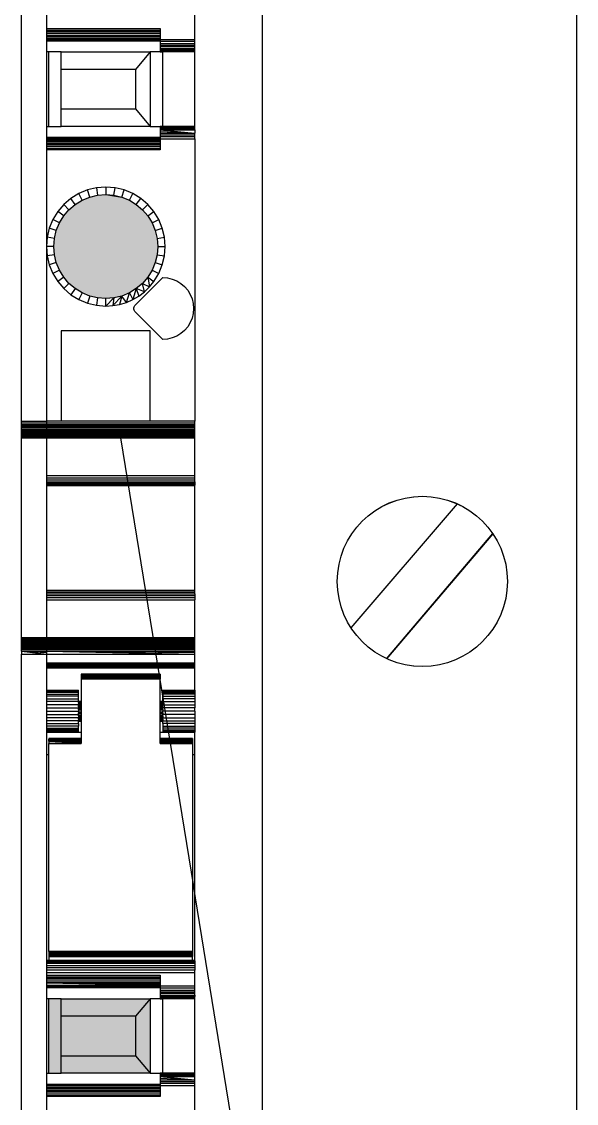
# Model space of a CAD drawing. Header units: inches. Extents: x -38 to 199, y -310 to 64.
# Drawn here: x 47.473 to 48.11, y -47.368 to -46.128 of the extents above; entities that cross this region are included whole.
import ezdxf

# ---------------------------------------------------------------- set-up
doc = ezdxf.new("R2010")
doc.units = ezdxf.units.IN
doc.header["$MEASUREMENT"] = 0
doc.set_wipeout_variables(frame=1)
doc.layers.add('DETAIL$', color=5, linetype='Continuous')
doc.layers.add('PLC', color=7, linetype='Continuous')

# ---------------------------------------------------------------- blocks, each defined once
blk = doc.blocks.new('859-390')
blk.add_wipeout([(-46.298, 0), (-46.298, -6), (45.2, -6), (45.2, 0)])
at = {"true_color": 0xf26722}
h = blk.add_hatch(color=30, dxfattribs=at)
h.dxf.hatch_style = 1
h.paths.add_polyline_path([(14.449, -3.634), (14.621, -3.353), (14.747, -3.049), (14.85, -2.4), (14.824, -2.071), (14.747, -1.751), (14.621, -1.447), (14.449, -1.166), (14.235, -0.915), (13.984, -0.701), (13.703, -0.529), (13.399, -0.403), (13.079, -0.326), (12.75, -0.3), (12.421, -0.326), (12.101, -0.403), (11.797, -0.529), (11.516, -0.701), (11.265, -0.915), (11.051, -1.166), (10.879, -1.447), (10.753, -1.751), (10.676, -2.071), (10.65, -2.4), (10.676, -2.729), (10.753, -3.049), (10.879, -3.353), (11.051, -3.634), (11.265, -3.885), (11.516, -4.099), (11.797, -4.271), (12.101, -4.397), (12.421, -4.474), (12.75, -4.5), (13.079, -4.474), (13.399, -4.397), (13.703, -4.271), (13.984, -4.099), (14.235, -3.885)])
h.paths.add_polyline_path([(-18.3, -0.6), (-19.9, -0.6), (-19.9, -3.6), (-18.3, -3.6)])
h.paths.add_polyline_path([(-18.3, -3.6), (-19.9, -3.6), (-20.6, -4.2), (-17.6, -4.2)])
h.paths.add_polyline_path([(-19.9, -0.6), (-20.6, -0.6), (-20.6, -4.2), (-19.9, -3.6)])
h.paths.add_polyline_path([(-17.6, -0.6), (-18.3, -0.6), (-18.3, -3.6), (-17.6, -4.2)])
h.paths.add_polyline_path([(-17.6, -0.1), (-20.6, -0.1), (-20.6, -0.6), (-19.9, -0.6), (-18.3, -0.6), (-17.6, -0.6)])
for p, q in [((-21.549, 0), (-29.15, 0)), ((-21.549, -4.6), (-21.549, 0)), ((-21.549, 0), (-21.479, 0)), ((-21.479, 0), (-21.479, -4.6)), ((-21.479, 0), (-21.411, 0)), ((-21.411, -4.6), (-21.411, 0)), ((-21.411, 0), (-21.345, 0)), ((-21.345, -4.6), (-21.345, 0)), ((-21.345, 0), (-21.284, 0)), ((-21.284, 0), (-21.284, -4.6)), ((-21.284, 0), (-21.227, 0)), ((-21.227, -4.6), (-21.227, 0)), ((-21.227, 0), (-21.177, 0)), ((-21.177, 0), (-21.177, -4.6)), ((-21.177, 0), (-21.134, 0)), ((-21.134, -4.6), (-21.134, 0)), ((-21.134, 0), (-21.099, 0)), ((-21.099, -4.6), (-21.099, 0)), ((-21.099, 0), (-21.073, 0)), ((-21.073, 0), (-21.073, -4.6)), ((-21.073, 0), (-21.056, 0)), ((-21.056, -4.6), (-21.056, 0)), ((-21.056, 0), (-20.6, 0)), ((-20.6, 0), (-20.6, -0.1)), ((-20.6, 0), (-17.6, 0)), ((-17.6, -0.1), (-17.6, 0)), ((-17.6, 0), (-17.144, 0)), ((-17.144, 0), (-17.144, -4.6)), ((-17.144, 0), (-17.127, 0)), ((-17.127, 0), (-17.127, -4.6)), ((-17.127, 0), (-17.101, 0)), ((-17.101, -4.6), (-17.101, 0)), ((-17.101, 0), (-17.066, 0)), ((-17.066, -4.6), (-16.973, 0)), ((-17.066, -4.6), (-17.066, 0)), ((-17.066, 0), (-16.973, 0)), ((-17.023, -4.6), (-16.973, 0)), ((-16.973, -4.6), (-16.973, 0)), ((-16.973, 0), (-16.916, 0)), ((-16.916, 0), (-16.916, -4.6)), ((-16.916, 0), (-16.855, 0)), ((-16.855, -4.6), (-16.855, 0)), ((-16.855, 0), (-16.789, 0)), ((-16.789, -4.6), (-16.789, 0)), ((-16.789, 0), (-16.721, 0)), ((-16.721, 0), (-16.721, -4.6)), ((-16.721, 0), (-16.651, 0)), ((-16.651, 0), (-16.651, -4.6)), ((-16.651, 0), (-16.55, 0)), ((-16.55, -6), (-16.55, 0)), ((-16.55, 0), (-16.448, 0)), ((-16.448, -6), (-16.448, 0)), ((-16.448, 0), (-16.35, 0)), ((-16.35, -6), (-16.35, 0)), ((-16.35, 0), (-16.26, 0)), ((-16.26, 0), (-16.26, -6)), ((-16.26, 0), (-16.183, 0)), ((-16.183, -6), (-16.183, 0)), ((-16.183, 0), (-16.121, 0)), ((-16.121, -6), (-16.121, 0)), ((-16.078, 0), (-16.121, 0)), ((-16.078, -6), (-16.078, 0)), ((-16.078, 0), (-16.054, 0)), ((-16.054, 0), (-16.054, -6)), ((-16.054, 0), (-16.052, 0)), ((-16.052, -0.1), (-16.052, 0)), ((-16.052, 0), (-7.75, 0)), ((-6.85, 0), (-7.75, 0)), ((-7.75, 0), (-7.75, -0.1)), ((-6.84, 0), (-6.85, 0)), ((-6.85, 0), (-6.85, -1.3)), ((-6.808, 0), (-6.84, 0)), ((-6.84, 0), (-6.84, -1.3)), ((-6.757, 0), (-6.808, 0)), ((-6.808, -1.3), (-6.808, 0)), ((-6.688, 0), (-6.757, 0)), ((-6.757, -1.3), (-6.757, 0)), ((-6.601, 0), (-6.688, 0)), ((-6.688, 0), (-6.688, -1.3)), ((-6.601, -1.3), (-6.601, 0)), ((-6.5, 0), (-6.601, 0)), ((-6.5, 0), (-6.5, -1.3)), ((-6.386, 0), (-6.5, 0)), ((-6.386, -1.3), (-6.386, 0)), ((-6.263, 0), (-6.386, 0)), ((-6.263, -1.3), (-6.263, 0)), ((-6.133, 0), (-6.263, 0)), ((-6.133, 0), (-6.133, -1.3)), ((-6, 0), (-6.133, 0)), ((-6, 0), (-6, -1.3)), ((-6, 0), (-5.867, 0)), ((-5.867, 0), (-5.867, -1.3)), ((-5.737, 0), (-5.867, 0)), ((-5.737, -1.3), (-5.737, 0)), ((-5.614, 0), (-5.737, 0)), ((-5.614, -1.3), (-5.614, 0)), ((-5.5, 0), (-5.614, 0)), ((-5.5, 0), (-5.5, -1.3)), ((-5.399, 0), (-5.5, 0)), ((-5.312, 0), (-5.399, 0)), ((-5.399, -1.3), (-5.399, 0)), ((-5.243, 0), (-5.312, 0)), ((-5.312, 0), (-5.312, -1.3)), ((-5.192, 0), (-5.243, 0)), ((-5.243, -1.3), (-5.243, 0)), ((-5.16, 0), (-5.192, 0)), ((-5.192, -1.3), (-5.192, 0)), ((-5.15, 0), (-5.16, 0)), ((-5.16, 0), (-5.16, -1.3)), ((-4.25, 0), (-5.15, 0)), ((-5.15, 0), (-5.15, -1.3)), ((-4.248, 0), (-4.25, 0)), ((-4.25, 0), (-4.25, -6)), ((-4.24, 0), (-4.248, 0)), ((-4.248, -6), (-4.248, 0)), ((-4.228, 0), (-4.24, 0)), ((-4.24, 0), (-4.24, -6)), ((-4.212, 0), (-4.228, 0)), ((-4.228, 0), (-4.228, -6)), ((-4.191, 0), (-4.212, 0)), ((-4.212, -6), (-4.212, 0)), ((-4.168, 0), (-4.191, 0)), ((-4.191, 0), (-4.191, -6)), ((-4.141, 0), (-4.168, 0)), ((-4.168, -6), (-4.168, 0)), ((-4.112, 0), (-4.141, 0)), ((-4.141, 0), (-4.141, -6)), ((-4.081, 0), (-4.112, 0)), ((-4.112, 0), (-4.112, -6)), ((-4.05, 0), (-4.081, 0)), ((-4.081, -6), (-4.081, 0)), ((-3.7, 0), (-4.05, 0)), ((-4.05, 0), (-4.05, -6)), ((-3.7, 0), (-3.7, -6)), ((-3.573, 0), (-3.7, -6)), ((-3.573, 0), (-3.7, 0)), ((-3.573, 0), (-3.636, -6)), ((-3.513, 0), (-3.573, 0)), ((-3.573, 0), (-3.573, -6)), ((-3.455, 0), (-3.513, 0)), ((-3.513, 0), (-3.513, -6)), ((-3.401, 0), (-3.455, 0)), ((-3.455, 0), (-3.455, -6)), ((-3.352, 0), (-3.401, 0)), ((-3.401, 0), (-3.401, -6)), ((-3.309, 0), (-3.352, 0)), ((-3.352, 0), (-3.352, -6)), ((-3.273, 0), (-3.309, 0)), ((-3.309, 0), (-3.309, -6)), ((-3.243, 0), (-3.273, 0)), ((-3.273, 0), (-3.273, -6)), ((-3.243, 0), (-3.243, -6)), ((-3.221, 0), (-3.243, 0)), ((-3.212, 0), (-3.221, 0)), ((-3.221, 0), (-3.221, -6)), ((-3.2, 0), (-3.212, 0)), ((-3.212, -6), (-3.212, 0)), ((-3.185, 0), (-3.2, 0)), ((-3.2, 0), (-3.2, -6)), ((-3.168, 0), (-3.185, 0)), ((-3.185, -6), (-3.185, 0)), ((-3.149, 0), (-3.168, 0)), ((-3.168, 0), (-3.168, -6)), ((-3.127, 0), (-3.149, 0)), ((-3.149, -6), (-3.149, 0)), ((-3.104, 0), (-3.127, 0)), ((-3.127, 0), (-3.127, -6)), ((-3.08, 0), (-3.104, 0)), ((-3.104, -6), (-3.104, 0)), ((-3.055, 0), (-3.08, 0)), ((-3.08, 0), (-3.08, -6)), ((-3.029, 0), (-3.055, 0)), ((-3.055, -6), (-3.055, 0)), ((-1.51, 0), (-3.029, 0)), ((-3.029, 0), (-3.029, -6)), ((-1.51, 0), (-1.51, -6)), ((-1.42, 0), (-1.51, 0)), ((-1.42, -6), (-1.42, 0)), ((-1.335, 0), (-1.42, 0)), ((-1.335, 0), (-1.335, -6)), ((-1.259, 0), (-1.335, 0)), ((-1.259, 0), (-1.259, -6)), ((-1.196, 0), (-1.259, 0)), ((-1.196, 0), (-1.196, -6)), ((-1.148, 0), (-1.196, 0)), ((-1.148, -6), (-1.148, 0)), ((-1.148, 0), (-1.119, 0)), ((-1.11, 0), (-1.119, 0)), ((-1.119, 0), (-1.119, -6)), ((-1.11, 0), (-1.11, -6)), ((3.11, 0), (-1.11, 0)), ((3.119, 0), (3.11, 0)), ((3.11, 0), (3.11, -6)), ((3.119, 0), (3.119, -6)), ((3.148, 0), (3.119, 0)), ((3.148, -6), (3.148, 0)), ((3.196, 0), (3.148, 0)), ((3.196, 0), (3.196, -6)), ((3.196, 0), (3.259, 0)), ((3.259, 0), (3.259, -6)), ((3.259, 0), (3.335, 0)), ((3.335, 0), (3.335, -6)), ((3.335, 0), (3.42, 0)), ((3.42, 0), (3.42, -6)), ((3.42, 0), (3.51, 0)), ((5.029, 0), (3.51, 0)), ((3.51, 0), (3.51, -6)), ((5.055, 0), (5.029, 0)), ((5.029, 0), (5.029, -6)), ((5.08, 0), (5.055, 0)), ((5.055, -6), (5.055, 0)), ((5.104, 0), (5.08, 0)), ((5.08, 0), (5.08, -6)), ((5.127, 0), (5.104, 0)), ((5.104, -6), (5.104, 0)), ((5.149, 0), (5.127, 0)), ((5.127, 0), (5.127, -6)), ((5.168, 0), (5.149, 0)), ((5.149, -6), (5.149, 0)), ((5.185, 0), (5.168, 0)), ((5.168, 0), (5.168, -6)), ((5.2, 0), (5.185, 0)), ((5.185, -6), (5.185, 0)), ((5.212, 0), (5.2, 0)), ((5.2, 0), (5.2, -6)), ((5.212, -6), (5.212, 0)), ((5.221, 0), (5.212, 0)), ((5.243, 0), (5.221, 0)), ((5.221, 0), (5.221, -6)), ((5.273, 0), (5.243, 0)), ((5.243, 0), (5.243, -6)), ((5.309, 0), (5.273, 0)), ((5.273, 0), (5.273, -6)), ((5.352, 0), (5.309, 0)), ((5.309, 0), (5.309, -6)), ((5.401, 0), (5.352, 0)), ((5.352, 0), (5.352, -6)), ((5.455, 0), (5.401, 0)), ((5.401, 0), (5.401, -6)), ((5.513, 0), (5.455, 0)), ((5.455, 0), (5.455, -6)), ((5.573, 0), (5.513, 0)), ((5.513, 0), (5.513, -6)), ((5.636, 0), (5.573, 0)), ((5.573, 0), (5.573, -6)), ((5.7, 0), (5.636, 0)), ((5.636, 0), (5.636, -6)), ((5.7, -0.6), (5.7, 0)), ((12.75, 0), (5.7, 0)), ((12.75, 0), (12.375, -0.03)), ((13.125, -0.03), (12.75, 0)), ((12.75, -0.3), (12.75, 0)), ((16.651, 0), (12.75, 0)), ((16.721, 0), (16.651, 0)), ((16.651, -4.6), (16.651, 0)), ((16.789, 0), (16.721, 0)), ((16.721, 0), (16.721, -4.6)), ((16.855, 0), (16.789, 0)), ((16.789, -4.6), (16.789, 0)), ((16.916, 0), (16.855, 0)), ((16.855, -4.6), (16.855, 0)), ((16.973, 0), (16.916, 0)), ((16.916, 0), (16.916, -4.6)), ((17.023, 0), (16.973, 0)), ((16.973, -4.6), (16.973, 0)), ((17.066, 0), (17.023, 0)), ((17.023, 0), (17.023, -4.6)), ((17.101, 0), (17.066, 0)), ((17.066, -4.6), (17.066, 0)), ((17.127, 0), (17.101, 0)), ((17.101, -4.6), (17.101, 0)), ((17.144, 0), (17.127, 0)), ((17.127, 0), (17.127, -4.6)), ((17.144, -4.6), (17.144, 0)), ((17.6, 0), (17.144, 0)), ((17.6, 0), (17.6, -0.1)), ((17.6, 0), (20.6, 0)), ((20.6, -0.1), (20.6, 0)), ((21.056, 0), (20.6, 0)), ((21.073, 0), (21.056, 0)), ((21.056, 0), (21.056, -4.6)), ((21.099, 0), (21.073, 0)), ((21.073, 0), (21.073, -4.6)), ((21.134, 0), (21.099, 0)), ((21.099, -4.6), (21.099, 0)), ((21.177, 0), (21.134, 0)), ((21.134, -4.6), (21.134, 0)), ((21.227, 0), (21.177, 0)), ((21.177, 0), (21.177, -4.6)), ((21.284, 0), (21.227, 0)), ((21.227, -4.6), (21.227, 0)), ((21.345, 0), (21.284, 0)), ((21.284, 0), (21.284, -4.6)), ((21.411, 0), (21.345, 0)), ((21.345, -4.6), (21.345, 0)), ((21.479, 0), (21.411, 0)), ((21.411, -4.6), (21.411, 0)), ((21.549, 0), (21.479, 0)), ((21.479, 0), (21.479, -4.6)), ((21.549, 0), (21.549, -4.6)), ((29.15, 0), (21.549, 0)), ((-20.6, -0.1), (-20.6, -0.6)), ((-20.6, -0.1), (-17.6, -0.1)), ((-17.6, -0.6), (-17.6, -0.1)), ((-15.9, -0.1), (-16.052, -0.1)), ((-16.052, -5.9), (-16.052, -0.1)), ((-15.898, -0.1), (-15.9, -0.1)), ((-15.9, -5.9), (-15.9, -0.1)), ((-15.89, -0.1), (-15.898, -0.1)), ((-15.898, -0.1), (-15.898, -5.9)), ((-15.878, -0.1), (-15.89, -0.1)), ((-15.89, -5.9), (-15.89, -0.1)), ((-15.862, -0.1), (-15.878, -0.1)), ((-15.878, -5.9), (-15.878, -0.1)), ((-15.841, -0.1), (-15.862, -0.1)), ((-15.862, -0.1), (-15.862, -5.9)), ((-15.818, -0.1), (-15.841, -0.1)), ((-15.841, -5.9), (-15.841, -0.1)), ((-15.791, -0.1), (-15.818, -0.1)), ((-15.818, -0.1), (-15.818, -5.9)), ((-15.762, -0.1), (-15.791, -0.1)), ((-15.791, -5.9), (-15.791, -0.1)), ((-15.731, -0.1), (-15.762, -0.1)), ((-15.762, -5.9), (-15.762, -0.1)), ((-15.7, -0.1), (-15.731, -0.1)), ((-15.731, -0.1), (-15.731, -5.9)), ((-15.7, -5.9), (-15.7, -0.1)), ((-15.7, -0.1), (-7.75, -0.1)), ((-7.75, -0.1), (-7.3, -0.1)), ((-7.3, -0.1), (-7.3, -1.4)), ((-7.3, -1.4), (-7.238, -0.1)), ((-7.238, -0.1), (-7.3, -0.1)), ((-7.269, -1.4), (-7.238, -0.1)), ((-7.209, -0.1), (-7.238, -0.1)), ((-7.238, -1.4), (-7.238, -0.1)), ((-7.209, -1.4), (-7.159, -0.1)), ((-7.209, -1.4), (-7.209, -0.1)), ((-7.209, -0.1), (-7.159, -0.1)), ((-7.182, -1.4), (-7.159, -0.1)), ((-7.159, -1.4), (-7.122, -0.1)), ((-7.159, -1.4), (-7.159, -0.1)), ((-7.159, -0.1), (-7.122, -0.1)), ((-7.138, -1.4), (-7.122, -0.1)), ((-7.11, -0.1), (-7.122, -0.1)), ((-7.122, -1.4), (-7.122, -0.1)), ((-7.102, -0.1), (-7.11, -0.1)), ((-7.11, -1.4), (-7.11, -0.1)), ((-7.1, -0.1), (-7.102, -0.1)), ((-7.102, -0.1), (-7.102, -1.4)), ((-7.1, -1.4), (-7.1, -0.1)), ((11.66, -0.262), (11.339, -0.458)), ((12.008, -0.117), (11.66, -0.262)), ((11.797, -0.529), (11.66, -0.262)), ((11.797, -0.529), (12.101, -0.403)), ((12.375, -0.03), (12.008, -0.117)), ((12.101, -0.403), (12.008, -0.117)), ((12.101, -0.403), (12.421, -0.326)), ((12.421, -0.326), (12.375, -0.03)), ((12.421, -0.326), (12.75, -0.3)), ((12.75, -0.3), (13.079, -0.326)), ((13.079, -0.326), (13.125, -0.03)), ((13.079, -0.326), (13.399, -0.403)), ((13.492, -0.117), (13.125, -0.03)), ((13.399, -0.403), (13.492, -0.117)), ((13.399, -0.403), (13.703, -0.529)), ((13.84, -0.262), (13.492, -0.117)), ((13.703, -0.529), (13.84, -0.262)), ((14.161, -0.458), (13.84, -0.262)), ((17.6, -0.1), (17.6, -0.6)), ((17.6, -0.1), (20.6, -0.1)), ((20.6, -0.6), (20.6, -0.1)), ((-20.6, -4.2), (-20.6, -0.6)), ((-20.6, -0.6), (-19.9, -0.6)), ((-19.9, -0.6), (-19.9, -3.6)), ((-19.9, -0.6), (-18.3, -0.6)), ((-18.3, -0.6), (-17.6, -0.6)), ((-18.3, -3.6), (-18.3, -0.6)), ((-17.6, -0.6), (-17.6, -4.2)), ((9.35, -0.6), (5.7, -0.6)), ((5.7, -4.2), (5.7, -0.6)), ((9.35, -4.2), (9.35, -0.6)), ((11.053, -0.703), (10.808, -0.989)), ((11.339, -0.458), (11.053, -0.703)), ((11.265, -0.915), (11.053, -0.703)), ((11.265, -0.915), (11.516, -0.701)), ((11.516, -0.701), (11.339, -0.458)), ((11.516, -0.701), (11.797, -0.529)), ((13.703, -0.529), (13.984, -0.701)), ((13.984, -0.701), (14.161, -0.458)), ((13.984, -0.701), (14.235, -0.915)), ((14.447, -0.703), (14.161, -0.458)), ((14.235, -0.915), (14.447, -0.703)), ((14.692, -0.989), (14.447, -0.703)), ((17.6, -4.2), (17.6, -0.6)), ((17.6, -0.6), (18.3, -0.6)), ((18.3, -0.6), (18.3, -3.6)), ((18.3, -0.6), (19.9, -0.6)), ((19.9, -0.6), (20.6, -0.6)), ((19.9, -3.6), (19.9, -0.6)), ((20.6, -0.6), (20.6, -4.2)), ((-6.85, -1.3), (-6.85, -1.4)), ((-6.85, -1.3), (-6.84, -1.3)), ((-6.84, -1.3), (-6.808, -1.3)), ((-6.808, -1.3), (-6.757, -1.3)), ((-6.757, -1.3), (-6.688, -1.3)), ((-6.688, -1.3), (-6.601, -1.3)), ((-6.5, -1.3), (-6.601, -1.3)), ((-6.5, -1.3), (-6.4, -1.3)), ((-6.4, -1.3), (-6.4, -1.4)), ((-6.395, -1.3), (-6.4, -1.3)), ((-6.395, -1.4), (-6.395, -1.3)), ((-6.395, -1.3), (-6.386, -1.3)), ((-6.386, -1.3), (-6.38, -1.3)), ((-6.38, -1.4), (-6.38, -1.3)), ((-6.38, -1.3), (-6.356, -1.3)), ((-6.356, -1.4), (-6.356, -1.3)), ((-6.324, -1.3), (-6.356, -1.3)), ((-6.324, -1.4), (-6.324, -1.3)), ((-6.324, -1.3), (-6.283, -1.3)), ((-6.283, -1.4), (-6.283, -1.3)), ((-6.263, -1.3), (-6.283, -1.3)), ((-6.263, -1.3), (-6.235, -1.3)), ((-6.235, -1.4), (-6.235, -1.3)), ((-6.182, -1.3), (-6.235, -1.3)), ((-6.182, -1.4), (-6.182, -1.3)), ((-6.182, -1.3), (-6.133, -1.3)), ((-6.133, -1.3), (-6.124, -1.3)), ((-6.124, -1.4), (-6.124, -1.3)), ((-6.124, -1.3), (-6.063, -1.3)), ((-6.063, -1.4), (-6.063, -1.3)), ((-6, -1.3), (-6.063, -1.3)), ((-6, -1.4), (-6, -1.3)), ((-5.937, -1.3), (-6, -1.3)), ((-5.937, -1.4), (-5.937, -1.3)), ((-5.937, -1.3), (-5.876, -1.3)), ((-5.876, -1.4), (-5.876, -1.3)), ((-5.876, -1.3), (-5.867, -1.3)), ((-5.818, -1.3), (-5.867, -1.3)), ((-5.818, -1.4), (-5.818, -1.3)), ((-5.818, -1.3), (-5.765, -1.3)), ((-5.765, -1.4), (-5.765, -1.3)), ((-5.765, -1.3), (-5.737, -1.3)), ((-5.737, -1.3), (-5.717, -1.3)), ((-5.717, -1.4), (-5.717, -1.3)), ((-5.676, -1.3), (-5.717, -1.3)), ((-5.676, -1.4), (-5.676, -1.3)), ((-5.676, -1.3), (-5.644, -1.3)), ((-5.644, -1.4), (-5.644, -1.3)), ((-5.62, -1.3), (-5.644, -1.3)), ((-5.62, -1.4), (-5.62, -1.3)), ((-5.62, -1.3), (-5.614, -1.3)), ((-5.614, -1.3), (-5.605, -1.3)), ((-5.605, -1.4), (-5.605, -1.3)), ((-5.605, -1.3), (-5.6, -1.3)), ((-5.6, -1.3), (-5.6, -1.4)), ((-5.6, -1.3), (-5.5, -1.3)), ((-5.5, -1.3), (-5.399, -1.3)), ((-5.399, -1.3), (-5.312, -1.3)), ((-5.312, -1.3), (-5.243, -1.3)), ((-5.243, -1.3), (-5.192, -1.3)), ((-5.192, -1.3), (-5.16, -1.3)), ((-5.16, -1.3), (-5.15, -1.3)), ((10.808, -0.989), (10.612, -1.31)), ((11.051, -1.166), (10.808, -0.989)), ((10.879, -1.447), (11.051, -1.166)), ((11.051, -1.166), (11.265, -0.915)), ((14.235, -0.915), (14.449, -1.166)), ((14.449, -1.166), (14.692, -0.989)), ((14.449, -1.166), (14.621, -1.447)), ((14.888, -1.31), (14.692, -0.989)), ((-7.269, -1.4), (-7.3, -1.4)), ((-7.238, -1.4), (-7.269, -1.4)), ((-7.209, -1.4), (-7.238, -1.4)), ((-7.182, -1.4), (-7.209, -1.4)), ((-7.159, -1.4), (-7.182, -1.4)), ((-7.138, -1.4), (-7.159, -1.4)), ((-7.122, -1.4), (-7.138, -1.4)), ((-7.11, -1.4), (-7.122, -1.4)), ((-7.102, -1.4), (-7.11, -1.4)), ((-7.1, -1.4), (-7.102, -1.4)), ((-6.85, -1.4), (-7.1, -1.4)), ((-6.4, -1.4), (-6.85, -1.4)), ((-6.395, -1.4), (-6.4, -1.4)), ((-6.38, -1.4), (-6.395, -1.4)), ((-6.356, -1.4), (-6.38, -1.4)), ((-6.324, -1.4), (-6.356, -1.4)), ((-6.283, -1.4), (-6.324, -1.4)), ((-6.235, -1.4), (-6.283, -1.4)), ((-6.182, -1.4), (-6.235, -1.4)), ((-6.124, -1.4), (-6.182, -1.4)), ((-6.063, -1.4), (-6.124, -1.4)), ((-6, -1.4), (-6.063, -1.4)), ((-5.937, -1.4), (-6, -1.4)), ((-5.876, -1.4), (-5.937, -1.4)), ((-5.818, -1.4), (-5.876, -1.4)), ((-5.765, -1.4), (-5.818, -1.4)), ((-5.717, -1.4), (-5.765, -1.4)), ((-5.676, -1.4), (-5.717, -1.4)), ((-5.644, -1.4), (-5.676, -1.4)), ((-5.62, -1.4), (-5.644, -1.4)), ((-5.605, -1.4), (-5.62, -1.4)), ((-5.6, -1.4), (-5.605, -1.4)), ((-4.7, -1.4), (-5.6, -1.4)), ((-4.669, -1.4), (-4.7, -1.4)), ((-4.7, -4.6), (-4.7, -1.4)), ((-4.638, -1.4), (-4.669, -1.4)), ((-4.669, -1.4), (-4.669, -4.6)), ((-4.609, -1.4), (-4.638, -1.4)), ((-4.638, -4.6), (-4.638, -1.4)), ((-4.582, -1.4), (-4.609, -1.4)), ((-4.609, -4.6), (-4.609, -1.4)), ((-4.559, -1.4), (-4.582, -1.4)), ((-4.582, -1.4), (-4.582, -4.6)), ((-4.538, -1.4), (-4.559, -1.4)), ((-4.559, -4.6), (-4.559, -1.4)), ((-4.522, -1.4), (-4.538, -1.4)), ((-4.538, -1.4), (-4.538, -4.6)), ((-4.51, -1.4), (-4.522, -1.4)), ((-4.522, -4.6), (-4.522, -1.4)), ((-4.502, -1.4), (-4.51, -1.4)), ((-4.51, -4.6), (-4.51, -1.4)), ((-4.5, -1.4), (-4.502, -1.4)), ((-4.502, -1.4), (-4.502, -4.6)), ((-4.5, -1.4), (-4.5, -4.6)), ((10.467, -1.658), (10.38, -2.025)), ((10.612, -1.31), (10.467, -1.658)), ((10.753, -1.751), (10.467, -1.658)), ((10.879, -1.447), (10.612, -1.31)), ((10.753, -1.751), (10.879, -1.447)), ((14.621, -1.447), (14.888, -1.31)), ((14.621, -1.447), (14.747, -1.751)), ((14.747, -1.751), (15.033, -1.658)), ((15.033, -1.658), (14.888, -1.31)), ((15.12, -2.025), (15.033, -1.658)), ((10.38, -2.025), (10.35, -2.4)), ((10.676, -2.071), (10.38, -2.025)), ((10.65, -2.4), (10.676, -2.071)), ((10.676, -2.071), (10.753, -1.751)), ((14.747, -1.751), (14.824, -2.071)), ((15.12, -2.025), (14.824, -2.071)), ((14.824, -2.071), (14.85, -2.4)), ((15.15, -2.4), (15.12, -2.025)), ((10.35, -2.4), (10.367, -2.682)), ((10.35, -2.4), (10.65, -2.4)), ((10.676, -2.729), (10.35, -2.4)), ((10.676, -2.729), (10.65, -2.4)), ((14.85, -2.4), (14.747, -3.049)), ((14.85, -2.4), (14.824, -2.729)), ((15.15, -2.4), (14.85, -2.4)), ((15.12, -2.775), (15.15, -2.4)), ((10.367, -2.682), (10.416, -2.96)), ((10.676, -2.729), (10.367, -2.682)), ((10.367, -2.682), (10.753, -3.049)), ((10.416, -2.96), (10.498, -3.231)), ((10.753, -3.049), (10.416, -2.96)), ((10.498, -3.231), (10.753, -3.049)), ((10.753, -3.049), (10.676, -2.729)), ((10.879, -3.353), (10.753, -3.049)), ((14.747, -3.049), (14.621, -3.353)), ((14.824, -2.729), (14.747, -3.049)), ((14.747, -3.049), (15.033, -3.142)), ((14.824, -2.729), (15.12, -2.775)), ((15.033, -3.142), (15.12, -2.775)), ((10.498, -3.231), (10.612, -3.49)), ((10.498, -3.231), (10.879, -3.353)), ((10.879, -3.353), (10.612, -3.49)), ((10.612, -3.49), (10.754, -3.733)), ((11.051, -3.634), (10.612, -3.49)), ((11.051, -3.634), (10.879, -3.353)), ((14.621, -3.353), (14.449, -3.634)), ((14.621, -3.353), (14.888, -3.49)), ((14.692, -3.811), (14.888, -3.49)), ((14.888, -3.49), (15.033, -3.142)), ((-19.9, -3.6), (-20.6, -4.2)), ((-18.3, -3.6), (-19.9, -3.6)), ((-17.6, -4.2), (-18.3, -3.6)), ((9, -4.7), (10.109, -3.591)), ((10.109, -3.591), (10.132, -3.571)), ((10.132, -3.571), (10.159, -3.555)), ((10.159, -3.555), (10.188, -3.543)), ((10.188, -3.543), (10.219, -3.535)), ((10.219, -3.535), (10.25, -3.533)), ((10.25, -3.533), (10.281, -3.535)), ((10.281, -3.535), (10.312, -3.543)), ((10.312, -3.543), (10.341, -3.555)), ((10.341, -3.555), (10.368, -3.571)), ((10.368, -3.571), (10.391, -3.591)), ((10.391, -3.591), (11.5, -4.7)), ((11.051, -3.634), (10.754, -3.733)), ((10.754, -3.733), (10.925, -3.959)), ((10.925, -3.959), (11.051, -3.634)), ((10.925, -3.959), (11.265, -3.885)), ((11.265, -3.885), (11.051, -3.634)), ((11.265, -3.885), (11.121, -4.162)), ((11.516, -4.099), (11.265, -3.885)), ((14.235, -3.885), (13.984, -4.099)), ((14.449, -3.634), (14.235, -3.885)), ((14.235, -3.885), (14.447, -4.097)), ((14.447, -4.097), (14.692, -3.811)), ((14.449, -3.634), (14.692, -3.811)), ((18.3, -3.6), (17.6, -4.2)), ((19.9, -3.6), (18.3, -3.6)), ((20.6, -4.2), (19.9, -3.6)), ((-17.6, -4.2), (-20.6, -4.2)), ((-20.6, -4.2), (-20.6, -4.6)), ((-17.6, -4.6), (-17.6, -4.2)), ((5.7, -4.2), (9.35, -4.2)), ((5.7, -6), (5.7, -4.2)), ((10.925, -3.959), (11.121, -4.162)), ((11.516, -4.099), (11.121, -4.162)), ((11.121, -4.162), (11.339, -4.342)), ((11.516, -4.099), (11.339, -4.342)), ((11.339, -4.342), (11.66, -4.538)), ((11.797, -4.271), (11.516, -4.099)), ((11.797, -4.271), (11.66, -4.538)), ((12.101, -4.397), (11.797, -4.271)), ((13.703, -4.271), (13.399, -4.397)), ((13.984, -4.099), (13.703, -4.271)), ((13.703, -4.271), (13.84, -4.538)), ((13.84, -4.538), (14.161, -4.342)), ((13.984, -4.099), (14.161, -4.342)), ((14.161, -4.342), (14.447, -4.097)), ((20.6, -4.2), (17.6, -4.2)), ((17.6, -4.2), (17.6, -4.6)), ((20.6, -4.6), (20.6, -4.2)), ((-21.479, -4.6), (-21.549, -4.6)), ((-21.411, -4.6), (-21.479, -4.6)), ((-21.345, -4.6), (-21.411, -4.6)), ((-21.284, -4.6), (-21.345, -4.6)), ((-21.227, -4.6), (-21.284, -4.6)), ((-21.177, -4.6), (-21.227, -4.6)), ((-21.134, -4.6), (-21.177, -4.6)), ((-21.1, -4.6), (-21.134, -4.6)), ((-21.1, -4.6), (-21.1, -6)), ((-21.099, -4.6), (-21.1, -4.6)), ((-21.073, -4.6), (-21.099, -4.6)), ((-21.056, -4.6), (-21.073, -4.6)), ((-21.022, -4.6), (-21.056, -4.6)), ((-20.945, -4.6), (-21.022, -4.6)), ((-21.022, -6), (-21.022, -4.6)), ((-20.873, -4.6), (-20.945, -4.6)), ((-20.945, -4.6), (-20.945, -6)), ((-20.806, -4.6), (-20.873, -4.6)), ((-20.873, -4.6), (-20.873, -6)), ((-20.806, -4.6), (-20.873, -6)), ((-20.746, -4.6), (-20.873, -6)), ((-20.746, -4.6), (-20.806, -4.6)), ((-20.695, -4.6), (-20.746, -4.6)), ((-20.746, -4.6), (-20.746, -6)), ((-20.654, -4.6), (-20.695, -4.6)), ((-20.695, -6), (-20.695, -4.6)), ((-20.624, -4.6), (-20.654, -4.6)), ((-20.654, -4.6), (-20.654, -6)), ((-20.606, -4.6), (-20.624, -4.6)), ((-20.624, -4.6), (-20.624, -6)), ((-20.6, -4.6), (-20.606, -4.6)), ((-20.606, -6), (-20.606, -4.6)), ((-20.6, -4.7), (-20.6, -4.6)), ((-20.6, -4.7), (-20.6, -6)), ((-20.6, -4.7), (-17.6, -4.7)), ((-17.594, -4.6), (-17.6, -4.6)), ((-17.6, -4.6), (-17.6, -4.7)), ((-17.6, -6), (-17.6, -4.7)), ((-17.576, -4.6), (-17.594, -4.6)), ((-17.594, -6), (-17.594, -4.6)), ((-17.546, -4.6), (-17.576, -4.6)), ((-17.576, -4.6), (-17.576, -6)), ((-17.505, -4.6), (-17.546, -4.6)), ((-17.546, -4.6), (-17.546, -6)), ((-17.454, -4.6), (-17.505, -4.6)), ((-17.505, -6), (-17.505, -4.6)), ((-17.394, -4.6), (-17.454, -4.6)), ((-17.454, -4.6), (-17.454, -6)), ((-17.327, -4.6), (-17.394, -4.6)), ((-17.394, -6), (-17.394, -4.6)), ((-17.255, -4.6), (-17.327, -4.6)), ((-17.327, -4.6), (-17.327, -6)), ((-17.178, -4.6), (-17.255, -4.6)), ((-17.255, -4.6), (-17.255, -6)), ((-17.178, -6), (-17.178, -4.6)), ((-17.144, -4.6), (-17.178, -4.6)), ((-17.127, -4.6), (-17.144, -4.6)), ((-17.101, -4.6), (-17.127, -4.6)), ((-17.1, -4.6), (-17.101, -4.6)), ((-17.1, -6), (-17.1, -4.6)), ((-17.066, -4.6), (-17.1, -4.6)), ((-17.023, -4.6), (-17.066, -4.6)), ((-16.973, -4.6), (-17.023, -4.6)), ((-16.916, -4.6), (-16.973, -4.6)), ((-16.855, -4.6), (-16.916, -4.6)), ((-16.789, -4.6), (-16.855, -4.6)), ((-16.721, -4.6), (-16.789, -4.6)), ((-16.651, -4.6), (-16.721, -4.6)), ((-7.3, -4.6), (-7.3, -5.9)), ((-7.3, -4.6), (-7.269, -4.6)), ((-7.269, -5.9), (-7.269, -4.6)), ((-7.269, -4.6), (-7.238, -4.6)), ((-7.238, -4.6), (-7.238, -5.9)), ((-7.238, -4.6), (-7.209, -4.6)), ((-7.209, -4.6), (-7.209, -5.9)), ((-7.209, -4.6), (-7.182, -4.6)), ((-7.182, -5.9), (-7.182, -4.6)), ((-7.182, -4.6), (-7.159, -4.6)), ((-7.159, -4.6), (-7.159, -5.9)), ((-7.159, -4.6), (-7.138, -4.6)), ((-7.138, -5.9), (-7.138, -4.6)), ((-7.138, -4.6), (-7.122, -4.6)), ((-7.122, -4.6), (-7.122, -5.9)), ((-7.122, -4.6), (-7.11, -4.6)), ((-7.11, -4.6), (-7.11, -5.9)), ((-7.11, -4.6), (-7.102, -4.6)), ((-7.102, -5.9), (-7.102, -4.6)), ((-7.102, -4.6), (-7.1, -4.6)), ((-7.1, -4.6), (-7.1, -5.9)), ((-7.1, -4.6), (-6.85, -4.6)), ((-6.85, -4.6), (-6.85, -4.7)), ((-6.85, -4.6), (-6.4, -4.6)), ((-6.84, -4.7), (-6.85, -4.7)), ((-6.85, -4.7), (-6.85, -6)), ((-6.808, -4.7), (-6.84, -4.7)), ((-6.84, -6), (-6.84, -4.7)), ((-6.757, -4.7), (-6.808, -4.7)), ((-6.808, -4.7), (-6.808, -6)), ((-6.688, -4.7), (-6.757, -4.7)), ((-6.757, -4.7), (-6.757, -6)), ((-6.601, -4.7), (-6.688, -4.7)), ((-6.688, -6), (-6.688, -4.7)), ((-6.601, -4.7), (-6.601, -6)), ((-6.5, -4.7), (-6.601, -4.7)), ((-6.5, -6), (-6.5, -4.7)), ((-6.5, -4.7), (-6.4, -4.7)), ((-6.4, -4.6), (-6.4, -4.7)), ((-6.4, -4.6), (-6.395, -4.6)), ((-6.4, -4.7), (-6.395, -4.7)), ((-6.395, -4.7), (-6.395, -4.6)), ((-6.395, -4.6), (-6.38, -4.6)), ((-6.395, -4.7), (-6.386, -4.7)), ((-6.386, -4.7), (-6.386, -6)), ((-6.38, -4.7), (-6.386, -4.7)), ((-6.38, -4.7), (-6.38, -4.6)), ((-6.38, -4.6), (-6.356, -4.6)), ((-6.356, -4.7), (-6.38, -4.7)), ((-6.356, -4.7), (-6.356, -4.6)), ((-6.356, -4.6), (-6.324, -4.6)), ((-6.324, -4.7), (-6.356, -4.7)), ((-6.324, -4.7), (-6.324, -4.6)), ((-6.324, -4.6), (-6.283, -4.6)), ((-6.324, -4.7), (-6.283, -4.7)), ((-6.283, -4.7), (-6.283, -4.6)), ((-6.283, -4.6), (-6.235, -4.6)), ((-6.283, -4.7), (-6.263, -4.7)), ((-6.263, -4.7), (-6.263, -6)), ((-6.235, -4.7), (-6.263, -4.7)), ((-6.235, -4.7), (-6.235, -4.6)), ((-6.235, -4.6), (-6.182, -4.6)), ((-6.182, -4.7), (-6.235, -4.7)), ((-6.182, -4.7), (-6.182, -4.6)), ((-6.182, -4.6), (-6.124, -4.6)), ((-6.182, -4.7), (-6.133, -4.7)), ((-6.133, -6), (-6.133, -4.7)), ((-6.124, -4.7), (-6.133, -4.7)), ((-6.124, -4.7), (-6.124, -4.6)), ((-6.124, -4.6), (-6.063, -4.6)), ((-6.063, -4.7), (-6.124, -4.7)), ((-6.063, -4.7), (-6.063, -4.6)), ((-6.063, -4.6), (-6, -4.6)), ((-6.063, -4.7), (-6, -4.7)), ((-6, -4.7), (-6, -4.6)), ((-6, -4.6), (-5.937, -4.6)), ((-6, -6), (-6, -4.7)), ((-5.937, -4.7), (-6, -4.7)), ((-5.937, -4.6), (-5.876, -4.6)), ((-5.937, -4.7), (-5.937, -4.6)), ((-5.937, -4.7), (-5.876, -4.7)), ((-5.876, -4.7), (-5.876, -4.6)), ((-5.876, -4.6), (-5.818, -4.6)), ((-5.876, -4.7), (-5.867, -4.7)), ((-5.867, -6), (-5.867, -4.7)), ((-5.867, -4.7), (-5.818, -4.7)), ((-5.818, -4.7), (-5.818, -4.6)), ((-5.818, -4.6), (-5.765, -4.6)), ((-5.818, -4.7), (-5.765, -4.7)), ((-5.765, -4.7), (-5.765, -4.6)), ((-5.765, -4.6), (-5.717, -4.6)), ((-5.765, -4.7), (-5.737, -4.7)), ((-5.737, -4.7), (-5.737, -6)), ((-5.717, -4.7), (-5.737, -4.7)), ((-5.717, -4.7), (-5.717, -4.6)), ((-5.717, -4.6), (-5.676, -4.6)), ((-5.676, -4.7), (-5.717, -4.7)), ((-5.676, -4.7), (-5.676, -4.6)), ((-5.676, -4.6), (-5.644, -4.6)), ((-5.676, -4.7), (-5.644, -4.7)), ((-5.644, -4.6), (-5.62, -4.6)), ((-5.644, -4.7), (-5.644, -4.6)), ((-5.644, -4.7), (-5.62, -4.7)), ((-5.62, -4.7), (-5.62, -4.6)), ((-5.62, -4.6), (-5.605, -4.6)), ((-5.62, -4.7), (-5.614, -4.7)), ((-5.614, -4.7), (-5.614, -6)), ((-5.605, -4.7), (-5.614, -4.7)), ((-5.605, -4.6), (-5.605, -4.7)), ((-5.605, -4.6), (-5.6, -4.6)), ((-5.6, -4.7), (-5.605, -4.7)), ((-5.6, -4.6), (-5.6, -4.7)), ((-5.6, -4.6), (-4.7, -4.6)), ((-5.6, -4.7), (-5.5, -4.7)), ((-5.5, -6), (-5.5, -4.7)), ((-5.5, -4.7), (-5.399, -4.7)), ((-5.312, -4.7), (-5.399, -4.7)), ((-5.399, -4.7), (-5.399, -6)), ((-5.243, -4.7), (-5.312, -4.7)), ((-5.312, -6), (-5.312, -4.7)), ((-5.192, -4.7), (-5.243, -4.7)), ((-5.243, -4.7), (-5.243, -6)), ((-5.16, -4.7), (-5.192, -4.7)), ((-5.192, -4.7), (-5.192, -6)), ((-5.15, -4.7), (-5.16, -4.7)), ((-5.16, -6), (-5.16, -4.7)), ((-5.15, -4.7), (-5.15, -6)), ((-4.669, -4.6), (-4.7, -4.6)), ((-4.638, -4.6), (-4.669, -4.6)), ((-4.609, -4.6), (-4.638, -4.6)), ((-4.582, -4.6), (-4.609, -4.6)), ((-4.559, -4.6), (-4.582, -4.6)), ((-4.538, -4.6), (-4.559, -4.6)), ((-4.522, -4.6), (-4.538, -4.6)), ((-4.51, -4.6), (-4.522, -4.6)), ((-4.502, -4.6), (-4.51, -4.6)), ((-4.5, -4.6), (-4.502, -4.6)), ((9.015, -4.896), (9, -4.7)), ((11.5, -4.7), (11.485, -4.896)), ((11.66, -4.538), (12.008, -4.683)), ((12.101, -4.397), (12.008, -4.683)), ((12.008, -4.683), (12.375, -4.77)), ((12.421, -4.474), (12.101, -4.397)), ((12.421, -4.474), (12.375, -4.77)), ((12.375, -4.77), (12.75, -4.8)), ((12.75, -4.5), (12.421, -4.474)), ((13.079, -4.474), (12.75, -4.5)), ((12.75, -4.5), (12.75, -4.8)), ((12.75, -4.8), (13.125, -4.77)), ((13.399, -4.397), (13.079, -4.474)), ((13.079, -4.474), (13.125, -4.77)), ((13.125, -4.77), (13.492, -4.683)), ((13.399, -4.397), (13.492, -4.683)), ((13.492, -4.683), (13.84, -4.538)), ((16.721, -4.6), (16.651, -4.6)), ((16.789, -4.6), (16.721, -4.6)), ((16.855, -4.6), (16.789, -4.6)), ((16.916, -4.6), (16.855, -4.6)), ((16.973, -4.6), (16.916, -4.6)), ((17.023, -4.6), (16.973, -4.6)), ((17.066, -4.6), (17.023, -4.6)), ((17.1, -4.6), (17.066, -4.6)), ((17.1, -4.6), (17.1, -6)), ((17.101, -4.6), (17.1, -4.6)), ((17.127, -4.6), (17.101, -4.6)), ((17.144, -4.6), (17.127, -4.6)), ((17.178, -4.6), (17.144, -4.6)), ((17.255, -4.6), (17.178, -4.6)), ((17.178, -6), (17.178, -4.6)), ((17.327, -4.6), (17.255, -4.6)), ((17.255, -4.6), (17.255, -6)), ((17.394, -4.6), (17.327, -4.6)), ((17.327, -4.6), (17.327, -6)), ((17.394, -4.6), (17.327, -6)), ((17.454, -4.6), (17.327, -6)), ((17.454, -4.6), (17.394, -4.6)), ((17.505, -4.6), (17.454, -4.6)), ((17.454, -4.6), (17.454, -6)), ((17.546, -4.6), (17.505, -4.6)), ((17.505, -6), (17.505, -4.6)), ((17.576, -4.6), (17.546, -4.6)), ((17.546, -4.6), (17.546, -6)), ((17.594, -4.6), (17.576, -4.6)), ((17.576, -4.6), (17.576, -6)), ((17.6, -4.6), (17.594, -4.6)), ((17.594, -6), (17.594, -4.6)), ((17.6, -4.7), (17.6, -4.6)), ((17.6, -4.7), (17.6, -6)), ((17.6, -4.7), (20.6, -4.7)), ((20.606, -4.6), (20.6, -4.6)), ((20.6, -4.6), (20.6, -4.7)), ((20.6, -6), (20.6, -4.7)), ((20.624, -4.6), (20.606, -4.6)), ((20.606, -6), (20.606, -4.6)), ((20.654, -4.6), (20.624, -4.6)), ((20.624, -4.6), (20.624, -6)), ((20.695, -4.6), (20.654, -4.6)), ((20.654, -4.6), (20.654, -6)), ((20.746, -4.6), (20.695, -4.6)), ((20.695, -6), (20.695, -4.6)), ((20.806, -4.6), (20.746, -4.6)), ((20.746, -4.6), (20.746, -6)), ((20.873, -4.6), (20.806, -4.6)), ((20.806, -6), (20.806, -4.6)), ((20.945, -4.6), (20.873, -4.6)), ((20.873, -4.6), (20.873, -6)), ((21.022, -4.6), (20.945, -4.6)), ((20.945, -4.6), (20.945, -6)), ((21.022, -6), (21.022, -4.6)), ((21.056, -4.6), (21.022, -4.6)), ((21.073, -4.6), (21.056, -4.6)), ((21.099, -4.6), (21.073, -4.6)), ((21.1, -4.6), (21.099, -4.6)), ((21.1, -4.6), (21.1, -6)), ((21.134, -4.6), (21.1, -4.6)), ((21.177, -4.6), (21.134, -4.6)), ((21.227, -4.6), (21.177, -4.6)), ((21.284, -4.6), (21.227, -4.6)), ((21.345, -4.6), (21.284, -4.6)), ((21.411, -4.6), (21.345, -4.6)), ((21.479, -4.6), (21.411, -4.6)), ((21.549, -4.6), (21.479, -4.6)), ((9.061, -5.086), (9.015, -4.896)), ((9.136, -5.267), (9.061, -5.086)), ((11.439, -5.086), (11.364, -5.267)), ((11.485, -4.896), (11.439, -5.086)), ((9.239, -5.435), (9.136, -5.267)), ((9.366, -5.584), (9.239, -5.435)), ((9.515, -5.711), (9.366, -5.584)), ((11.134, -5.584), (10.985, -5.711)), ((11.261, -5.435), (11.134, -5.584)), ((11.364, -5.267), (11.261, -5.435)), ((-31.639, -6), (-21.1, -6)), ((-21.1, -6), (-21.022, -6)), ((-21.022, -6), (-20.945, -6)), ((-20.945, -6), (-20.873, -6)), ((-20.873, -6), (-20.746, -6)), ((-20.746, -6), (-20.695, -6)), ((-20.695, -6), (-20.654, -6)), ((-20.654, -6), (-20.624, -6)), ((-20.624, -6), (-20.606, -6)), ((-20.606, -6), (-20.6, -6)), ((-20.6, -6), (-17.6, -6)), ((-17.6, -6), (-17.594, -6)), ((-17.594, -6), (-17.576, -6)), ((-17.576, -6), (-17.546, -6)), ((-17.546, -6), (-17.505, -6)), ((-17.454, -6), (-17.505, -6)), ((-17.454, -6), (-17.394, -6)), ((-17.394, -6), (-17.327, -6)), ((-17.327, -6), (-17.255, -6)), ((-17.255, -6), (-17.178, -6)), ((-17.178, -6), (-17.1, -6)), ((-17.1, -6), (-16.55, -6)), ((-16.55, -6), (-16.448, -6)), ((-16.35, -6), (-16.448, -6)), ((-16.26, -6), (-16.35, -6)), ((-16.183, -6), (-16.26, -6)), ((-16.121, -6), (-16.183, -6)), ((-16.078, -6), (-16.121, -6)), ((-16.078, -6), (-16.054, -6)), ((-16.052, -6), (-16.054, -6)), ((-16.052, -5.9), (-15.9, -5.9)), ((-16.052, -6), (-16.052, -5.9)), ((-16.052, -6), (-7.75, -6)), ((-15.898, -5.9), (-15.9, -5.9)), ((-15.89, -5.9), (-15.898, -5.9)), ((-15.878, -5.9), (-15.89, -5.9)), ((-15.862, -5.9), (-15.878, -5.9)), ((-15.841, -5.9), (-15.862, -5.9)), ((-15.818, -5.9), (-15.841, -5.9)), ((-15.791, -5.9), (-15.818, -5.9)), ((-15.762, -5.9), (-15.791, -5.9)), ((-15.731, -5.9), (-15.762, -5.9)), ((-15.7, -5.9), (-15.731, -5.9)), ((-7.75, -5.9), (-15.7, -5.9)), ((-7.75, -5.9), (-7.75, -6)), ((-7.3, -5.9), (-7.75, -5.9)), ((-7.75, -6), (-6.85, -6)), ((-7.269, -5.9), (-7.3, -5.9)), ((-7.238, -5.9), (-7.269, -5.9)), ((-7.209, -5.9), (-7.238, -5.9)), ((-7.182, -5.9), (-7.209, -5.9)), ((-7.159, -5.9), (-7.182, -5.9)), ((-7.138, -5.9), (-7.159, -5.9)), ((-7.122, -5.9), (-7.138, -5.9)), ((-7.11, -5.9), (-7.122, -5.9)), ((-7.102, -5.9), (-7.11, -5.9)), ((-7.1, -5.9), (-7.102, -5.9)), ((-6.84, -6), (-6.85, -6)), ((-6.808, -6), (-6.84, -6)), ((-6.757, -6), (-6.808, -6)), ((-6.688, -6), (-6.757, -6)), ((-6.601, -6), (-6.688, -6)), ((-6.5, -6), (-6.601, -6)), ((-6.386, -6), (-6.5, -6)), ((-6.263, -6), (-6.386, -6)), ((-6.133, -6), (-6.263, -6)), ((-6, -6), (-6.133, -6)), ((-6, -6), (-5.867, -6)), ((-5.737, -6), (-5.867, -6)), ((-5.614, -6), (-5.737, -6)), ((-5.5, -6), (-5.614, -6)), ((-5.399, -6), (-5.5, -6)), ((-5.312, -6), (-5.399, -6)), ((-5.243, -6), (-5.312, -6)), ((-5.192, -6), (-5.243, -6)), ((-5.16, -6), (-5.192, -6)), ((-5.15, -6), (-5.16, -6)), ((-5.15, -6), (-4.25, -6)), ((-4.25, -6), (-4.248, -6)), ((-4.248, -6), (-4.24, -6)), ((-4.24, -6), (-4.228, -6)), ((-4.228, -6), (-4.212, -6)), ((-4.212, -6), (-4.191, -6)), ((-4.191, -6), (-4.168, -6)), ((-4.168, -6), (-4.141, -6)), ((-4.141, -6), (-4.112, -6)), ((-4.112, -6), (-4.081, -6)), ((-4.081, -6), (-4.05, -6)), ((-4.05, -6), (-3.7, -6)), ((-3.7, -6), (-3.636, -6)), ((-3.636, -6), (-3.573, -6)), ((-3.573, -6), (-3.513, -6)), ((-3.513, -6), (-3.455, -6)), ((-3.455, -6), (-3.401, -6)), ((-3.401, -6), (-3.352, -6)), ((-3.352, -6), (-3.309, -6)), ((-3.309, -6), (-3.273, -6)), ((-3.273, -6), (-3.243, -6)), ((-3.243, -6), (-3.221, -6)), ((-3.221, -6), (-3.212, -6)), ((-3.212, -6), (-3.2, -6)), ((-3.2, -6), (-3.185, -6)), ((-3.185, -6), (-3.168, -6)), ((-3.168, -6), (-3.149, -6)), ((-3.149, -6), (-3.127, -6)), ((-3.127, -6), (-3.104, -6)), ((-3.104, -6), (-3.08, -6)), ((-3.08, -6), (-3.055, -6)), ((-3.055, -6), (-3.029, -6)), ((-3.029, -6), (-1.51, -6)), ((-1.42, -6), (-1.51, -6)), ((-1.335, -6), (-1.42, -6)), ((-1.259, -6), (-1.335, -6)), ((-1.259, -6), (-1.196, -6)), ((-1.196, -6), (-1.148, -6)), ((-1.148, -6), (-1.119, -6)), ((-1.119, -6), (-1.11, -6)), ((-1.11, -6), (3.11, -6)), ((3.11, -6), (3.119, -6)), ((3.148, -6), (3.119, -6)), ((3.196, -6), (3.148, -6)), ((3.259, -6), (3.196, -6)), ((3.259, -6), (3.335, -6)), ((3.335, -6), (3.42, -6)), ((3.42, -6), (3.51, -6)), ((3.51, -6), (5.029, -6)), ((5.029, -6), (5.055, -6)), ((5.055, -6), (5.08, -6)), ((5.08, -6), (5.104, -6)), ((5.104, -6), (5.127, -6)), ((5.127, -6), (5.149, -6)), ((5.149, -6), (5.168, -6)), ((5.168, -6), (5.185, -6)), ((5.185, -6), (5.2, -6)), ((5.2, -6), (5.212, -6)), ((5.212, -6), (5.221, -6)), ((5.221, -6), (5.243, -6)), ((5.243, -6), (5.273, -6)), ((5.273, -6), (5.309, -6)), ((5.309, -6), (5.352, -6)), ((5.352, -6), (5.401, -6)), ((5.401, -6), (5.455, -6)), ((5.455, -6), (5.513, -6)), ((5.513, -6), (5.573, -6)), ((5.573, -6), (5.636, -6)), ((5.636, -6), (5.7, -6)), ((17.1, -6), (5.7, -6)), ((9.683, -5.814), (9.515, -5.711)), ((9.864, -5.889), (9.683, -5.814)), ((10.054, -5.935), (9.864, -5.889)), ((10.25, -5.95), (10.054, -5.935)), ((10.446, -5.935), (10.25, -5.95)), ((10.636, -5.889), (10.446, -5.935)), ((10.817, -5.814), (10.636, -5.889)), ((10.985, -5.711), (10.817, -5.814)), ((17.1, -6), (17.178, -6)), ((17.178, -6), (17.255, -6)), ((17.255, -6), (17.327, -6)), ((17.454, -6), (17.327, -6)), ((17.454, -6), (17.505, -6)), ((17.505, -6), (17.546, -6)), ((17.546, -6), (17.576, -6)), ((17.576, -6), (17.594, -6)), ((17.594, -6), (17.6, -6)), ((17.6, -6), (20.6, -6)), ((20.6, -6), (20.606, -6)), ((20.606, -6), (20.624, -6)), ((20.624, -6), (20.654, -6)), ((20.654, -6), (20.695, -6)), ((20.695, -6), (20.746, -6)), ((20.746, -6), (20.806, -6)), ((20.806, -6), (20.873, -6)), ((20.873, -6), (20.945, -6)), ((20.945, -6), (21.022, -6)), ((21.022, -6), (21.1, -6)), ((21.1, -6), (31.639, -6))]:
    blk.add_line(p, q)
blk = doc.blocks.new('859-525')
at = {"color": 30}
blk.add_wipeout([(-45.2, 0), (-45.2, -1), (45.2, -1), (45.2, 0)], dxfattribs=at)
for p, q in [((-3.7, 0), (-31.639, 0)), ((-3.7, -1), (-3.7, 0)), ((-3.573, -1), (-3.7, 0)), ((-3.636, 0), (-3.7, 0)), ((-3.573, -1), (-3.636, 0)), ((-3.573, 0), (-3.636, 0)), ((-3.573, -1), (-3.573, 0)), ((-3.513, 0), (-3.573, 0)), ((-3.513, -1), (-3.513, 0)), ((-3.455, 0), (-3.513, 0)), ((-3.455, -1), (-3.455, 0)), ((-3.401, 0), (-3.455, 0)), ((-3.401, -1), (-3.401, 0)), ((-3.352, 0), (-3.401, 0)), ((-3.352, -1), (-3.352, 0)), ((-3.309, 0), (-3.352, 0)), ((-3.309, -1), (-3.309, 0)), ((-3.273, 0), (-3.309, 0)), ((-3.273, -1), (-3.273, 0)), ((-3.243, 0), (-3.273, 0)), ((-3.243, -1), (-3.243, 0)), ((-3.221, 0), (-3.243, 0)), ((-3.221, -1), (-3.221, 0)), ((-3.212, 0), (-3.221, 0)), ((-3.2, 0), (-3.212, 0)), ((-3.212, 0), (-3.212, -1)), ((-3.2, -1), (-3.2, 0)), ((-3.185, 0), (-3.2, 0)), ((-3.168, 0), (-3.185, 0)), ((-3.185, 0), (-3.185, -1)), ((-3.168, -1), (-3.168, 0)), ((-3.149, -1), (-3.168, 0)), ((-3.127, -1), (-3.168, 0)), ((-3.168, 0), (-3.127, 0)), ((-3.127, -1), (-3.127, 0)), ((-3.104, 0), (-3.127, 0)), ((-3.08, 0), (-3.104, 0)), ((-3.104, 0), (-3.104, -1)), ((-3.08, -1), (-3.08, 0)), ((-3.055, 0), (-3.08, 0)), ((-3.029, 0), (-3.055, 0)), ((-3.055, 0), (-3.055, -1)), ((-3.029, -1), (-3.029, 0)), ((5.029, 0), (-3.029, 0)), ((5.029, -1), (5.029, 0)), ((5.055, 0), (5.029, 0)), ((5.08, 0), (5.055, 0)), ((5.055, 0), (5.055, -1)), ((5.08, -1), (5.08, 0)), ((5.104, 0), (5.08, 0)), ((5.127, 0), (5.104, 0)), ((5.104, 0), (5.104, -1)), ((5.127, -1), (5.127, 0)), ((5.149, 0), (5.127, 0)), ((5.168, 0), (5.149, 0)), ((5.149, 0), (5.149, -1)), ((5.168, -1), (5.168, 0)), ((5.185, 0), (5.168, 0)), ((5.2, 0), (5.185, 0)), ((5.185, 0), (5.185, -1)), ((5.2, -1), (5.2, 0)), ((5.212, 0), (5.2, 0)), ((5.221, 0), (5.212, 0)), ((5.212, 0), (5.212, -1)), ((5.221, -1), (5.221, 0)), ((5.243, 0), (5.221, 0)), ((5.243, -1), (5.243, 0)), ((5.273, 0), (5.243, 0)), ((5.273, -1), (5.273, 0)), ((5.309, 0), (5.273, 0)), ((5.309, -1), (5.309, 0)), ((5.352, 0), (5.309, 0)), ((5.352, -1), (5.352, 0)), ((5.401, 0), (5.352, 0)), ((5.401, -1), (5.401, 0)), ((5.455, 0), (5.401, 0)), ((5.455, -1), (5.455, 0)), ((5.513, 0), (5.455, 0)), ((5.513, -1), (5.513, 0)), ((5.573, 0), (5.513, 0)), ((5.573, -1), (5.573, 0)), ((5.636, 0), (5.573, 0)), ((5.636, -1), (5.636, 0)), ((5.7, 0), (5.636, 0)), ((5.7, -1), (5.7, 0)), ((31.639, 0), (5.7, 0)), ((-31.639, -1), (-3.7, -1)), ((-3.573, -1), (-3.7, -1)), ((-3.573, -1), (-3.513, -1)), ((-3.513, -1), (-3.455, -1)), ((-3.455, -1), (-3.401, -1)), ((-3.401, -1), (-3.352, -1)), ((-3.352, -1), (-3.309, -1)), ((-3.309, -1), (-3.273, -1)), ((-3.273, -1), (-3.243, -1)), ((-3.243, -1), (-3.221, -1)), ((-3.221, -1), (-3.212, -1)), ((-3.212, -1), (-3.2, -1)), ((-3.2, -1), (-3.185, -1)), ((-3.185, -1), (-3.168, -1)), ((-3.168, -1), (-3.149, -1)), ((-3.149, -1), (-3.127, -1)), ((-3.127, -1), (-3.104, -1)), ((-3.104, -1), (-3.08, -1)), ((-3.08, -1), (-3.055, -1)), ((-3.055, -1), (-3.029, -1)), ((-3.029, -1), (5.029, -1)), ((5.029, -1), (5.055, -1)), ((5.055, -1), (5.08, -1)), ((5.08, -1), (5.104, -1)), ((5.104, -1), (5.127, -1)), ((5.127, -1), (5.149, -1)), ((5.149, -1), (5.168, -1)), ((5.168, -1), (5.185, -1)), ((5.185, -1), (5.2, -1)), ((5.2, -1), (5.212, -1)), ((5.212, -1), (5.221, -1)), ((5.221, -1), (5.243, -1)), ((5.243, -1), (5.273, -1)), ((5.273, -1), (5.309, -1)), ((5.309, -1), (5.352, -1)), ((5.352, -1), (5.401, -1)), ((5.401, -1), (5.455, -1)), ((5.455, -1), (5.513, -1)), ((5.513, -1), (5.573, -1)), ((5.573, -1), (5.636, -1)), ((5.636, -1), (5.7, -1)), ((5.7, -1), (31.639, -1))]:
    blk.add_line(p, q, dxfattribs=at)
blk = doc.blocks.new('7a')
at = {"layer": 'PLC', "true_color": 0x000000}
h = blk.add_hatch(color=18, dxfattribs=at)
h.dxf.hatch_style = 1
h.paths.add_polyline_path([(79.4632, 21.0568), (79.4552, 21.0519), (79.448, 21.0458), (79.442, 21.0387), (79.4371, 21.0307), (79.4335, 21.022), (79.4313, 21.0129), (79.4306, 21.0036), (79.4313, 20.9943), (79.4335, 20.9852), (79.4371, 20.9765), (79.442, 20.9685), (79.448, 20.9614), (79.4552, 20.9553), (79.4632, 20.9504), (79.4718, 20.9468), (79.4809, 20.9447), (79.4902, 20.9439), (79.4996, 20.9447), (79.5087, 20.9468), (79.5173, 20.9504), (79.5253, 20.9553), (79.5324, 20.9614), (79.5385, 20.9685), (79.5434, 20.9765), (79.547, 20.9852), (79.5492, 20.9943), (79.5499, 21.0036), (79.5492, 21.0129), (79.547, 21.022), (79.5434, 21.0307), (79.5385, 21.0387), (79.5324, 21.0458), (79.5253, 21.0519), (79.5173, 21.0568), (79.5087, 21.0603), (79.4902, 21.0633), (79.4809, 21.0625), (79.4718, 21.0603)])
at = {"xscale": 0.02841390968980154, "yscale": 0.02841390968980154, "zscale": 0.02841390968980154, "rotation": 90}
blk.add_blockref('859-390', (79.422, 20.6413), dxfattribs=at)
at = {"xscale": -0.02841390968980154, "yscale": 0.02841390968980154, "zscale": 0.02841390968980154, "rotation": 270}
blk.add_blockref('859-525', (79.422, 20.6413), dxfattribs=at)
blk = doc.blocks.new('A$C595E315F')
at = {"color": 8}
for p, q in [((-0.5787, 0), (1.0769, 0)), ((1.0769, -0.36), (-0.5787, -0.36))]:
    blk.add_line(p, q, dxfattribs=at)
blk.add_circle((0.2491, -0.1767), 0.0976, dxfattribs=at)
at = {"layer": 'DETAIL$', "color": 8}
for points in [[(0.3377, -0.2178), (0.1943, -0.0959)], [(0.16, -0.1369), (0.3022, -0.2586)]]:
    blk.add_lwpolyline(points, dxfattribs=at)
blk = doc.blocks.new('3')
at = {"rotation": 270}
blk.add_blockref('A$C595E315F', (75.3168, 48.8302), dxfattribs=at)
blk = doc.blocks.new('screw')
at = {"layer": 'PLC'}
for p, q in [((76.388, 10.4681), (76.2662, 10.3258)), ((76.4289, 10.4337), (76.307, 10.2904))]:
    blk.add_line(p, q, dxfattribs=at)
blk.add_circle((76.3481, 10.379), 0.0976, dxfattribs=at)

msp = doc.modelspace()

# ---------------------------------------------------------------- block references
at = {"layer": 'PLC'}
msp.add_blockref('7a', (-31.92033, -67.38906), dxfattribs=at)

# ---------------------------------------------------------------- next in the draw order: linework, layer by layer
msp.add_line((47.58695, -46.60484), (47.97284, -48.98395), dxfattribs=at)

# ---------------------------------------------------------------- next in the draw order: block references
at = {"layer": 'PLC', "color": 1}
msp.add_blockref('3', (-27.20693, -95.35055), dxfattribs=at)
at = {"layer": 'PLC'}
msp.add_blockref('screw', (-28.41492, -57.14844), dxfattribs=at)

doc.saveas('drawing.dxf')
